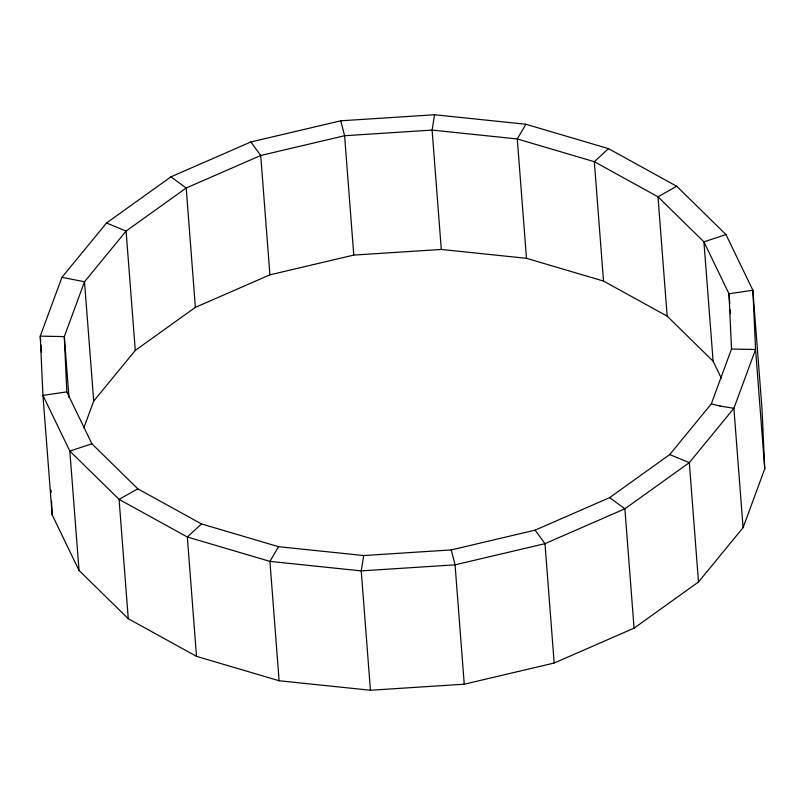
<?xml version="1.0" encoding="UTF-8"?>
<svg xmlns="http://www.w3.org/2000/svg" width="805" height="805" viewBox="0 0 805 805"><rect width="100%" height="100%" fill="white"/><g stroke="black" fill="none" stroke-linecap="round" stroke-linejoin="round"><path stroke-width="1.21" d="M363.709 555.551L278.53 546.686L201.492 523.934L137.826 488.846L91.891 443.797L66.815 391.864L64.299 336.601L84.515 281.75L126.093 231.065L186.197 187.998L260.719 155.486L344.6 135.733L432.104 130.088L517.283 138.953L594.332 161.704L657.987 196.802L703.922 241.842L728.998 293.775L731.514 349.038L711.298 403.889L669.72 454.573L609.627 497.641L535.094 530.163L451.223 549.916L363.709 555.551L361.244 570.886L370.431 690.247L464.244 684.2L554.172 663.028L634.068 628.162L698.499 581.985L743.075 527.647L764.75 468.852L762.053 409.594L752.866 290.233L725.979 234.567L676.733 186.267L608.489 148.643L525.896 124.252L434.569 114.753L340.757 120.8L250.828 141.972L170.932 176.838L106.502 223.015L61.925 277.353L40.25 336.148L42.947 395.406L52.134 514.767L79.021 570.433L128.267 618.733L196.511 656.357L279.104 680.748L370.431 690.247M434.569 114.753L432.104 130.088L441.291 249.449L526.47 258.314L603.509 281.066L667.174 316.154L713.109 361.204L721.28 378.139M83.811 427.948L93.702 401.111L135.28 350.427L195.374 307.359L269.906 274.837L353.777 255.084L441.291 249.449M278.53 546.686L269.927 561.387L279.104 680.748M525.896 124.252L517.283 138.953L526.47 258.314M720.012 406.052L733.888 408.296L743.075 527.647M201.492 523.934L187.324 536.995L196.511 656.357M608.489 148.643L594.332 161.704L603.509 281.066M137.826 488.846L119.08 499.372L128.267 618.733M676.733 186.267L657.987 196.802L667.174 316.154M91.891 443.797L69.834 451.072L79.021 570.433M725.979 234.567L703.922 241.842L713.109 361.204M66.815 391.864L42.947 395.406L69.834 451.072L119.08 499.372L187.324 536.995L269.927 561.387L361.244 570.886L455.067 564.838L544.985 543.667L624.881 508.8L689.322 462.634L733.888 408.296L755.563 349.491L752.866 290.233L728.998 293.775L729.763 303.716M731.514 349.038L755.563 349.491L764.75 468.852M61.925 277.353L84.515 281.75L93.702 401.111M711.298 403.889L720.042 406.052M106.502 223.015L126.093 231.065L135.28 350.427M669.72 454.573L689.322 462.634L698.499 581.985M170.932 176.838L186.197 187.998L195.374 307.359M609.627 497.641L624.881 508.8L634.068 628.162M250.828 141.972L260.719 155.486L269.906 274.837M535.094 530.163L544.985 543.667L554.172 663.028M340.757 120.8L344.6 135.733L353.777 255.084M451.223 549.916L455.067 564.838L464.244 684.2M730.246 309.935L730.527 313.668M68.989 397.519L64.299 336.601L40.25 336.148L40.632 341.119M40.924 344.852L41.498 352.318M51.007 490.074L51.117 492.539M51.51 501.183L52.134 514.767"/></g></svg>
